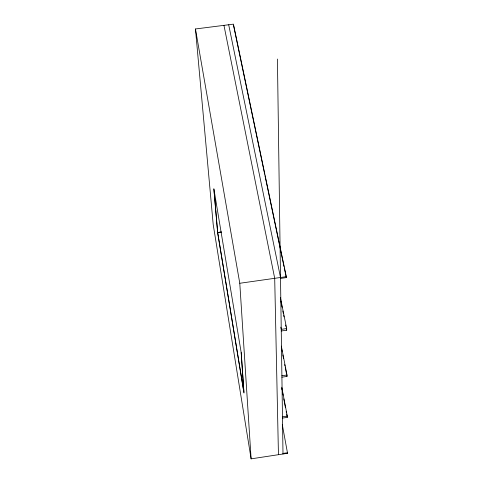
<?xml version="1.0" encoding="UTF-8"?>
<svg xmlns="http://www.w3.org/2000/svg" width="483" height="483" viewBox="0 0 483 483"><rect width="100%" height="100%" fill="white"/><g stroke="black" fill="none" stroke-linecap="round" stroke-linejoin="round"><path stroke-width="0.72" d="M282.99 453.428L287.536 452.74L287.542 453.308L251.112 458.85L213.214 224.625L195.458 28.974L233.428 24.15L286.31 276.668L286.316 277.598L280.52 278.419M282.47 416.811L287.282 416.092L281.776 387.215M282.489 418.085L287.294 417.366L287.282 416.092M281.891 375.744L286.999 374.995L281.341 346.112M281.915 377.175L287.005 376.426L286.999 374.995M280.4 297.522L286.673 328.579L281.239 329.364L280.798 327.142M281.263 330.988L286.685 330.203L286.673 328.579M251.112 458.85L239.785 283.273L286.31 276.668M217.634 232.498L213.842 188.642L241.222 352.735L243.987 393.011L217.634 232.498L221.359 231.979M241.168 352.548L243.903 392.353L217.67 232.583L221.341 232.075M233.482 25.14L264.69 174.254M264.998 175.727L283.998 266.525M284.306 267.999L286.316 277.598M228.694 24.754L280.508 277.496M280.871 301.38L282.06 307.291M282.809 310.986L283.406 313.944M283.702 315.423L283.998 316.902M285.64 325.029L285.936 326.508M286.238 327.981L286.685 330.203M223.949 25.351L274.7 278.317L278.45 454.69M281.36 347.567L282.084 351.268M282.809 354.963L283.533 358.664M284.692 364.587L284.982 366.066M285.272 367.545L286.425 373.468M286.715 374.947L287.005 376.426M281.794 388.507L282.078 389.986M282.362 391.465L283.062 395.166M283.769 398.867L285.459 407.749M286.165 411.444L286.443 412.929M286.727 414.408L287.294 417.366M282.301 424.623L287.542 453.308M195.458 28.974L239.785 283.273M213.927 189.27L217.67 232.583M277.429 59.047L282.996 454.002"/></g></svg>
